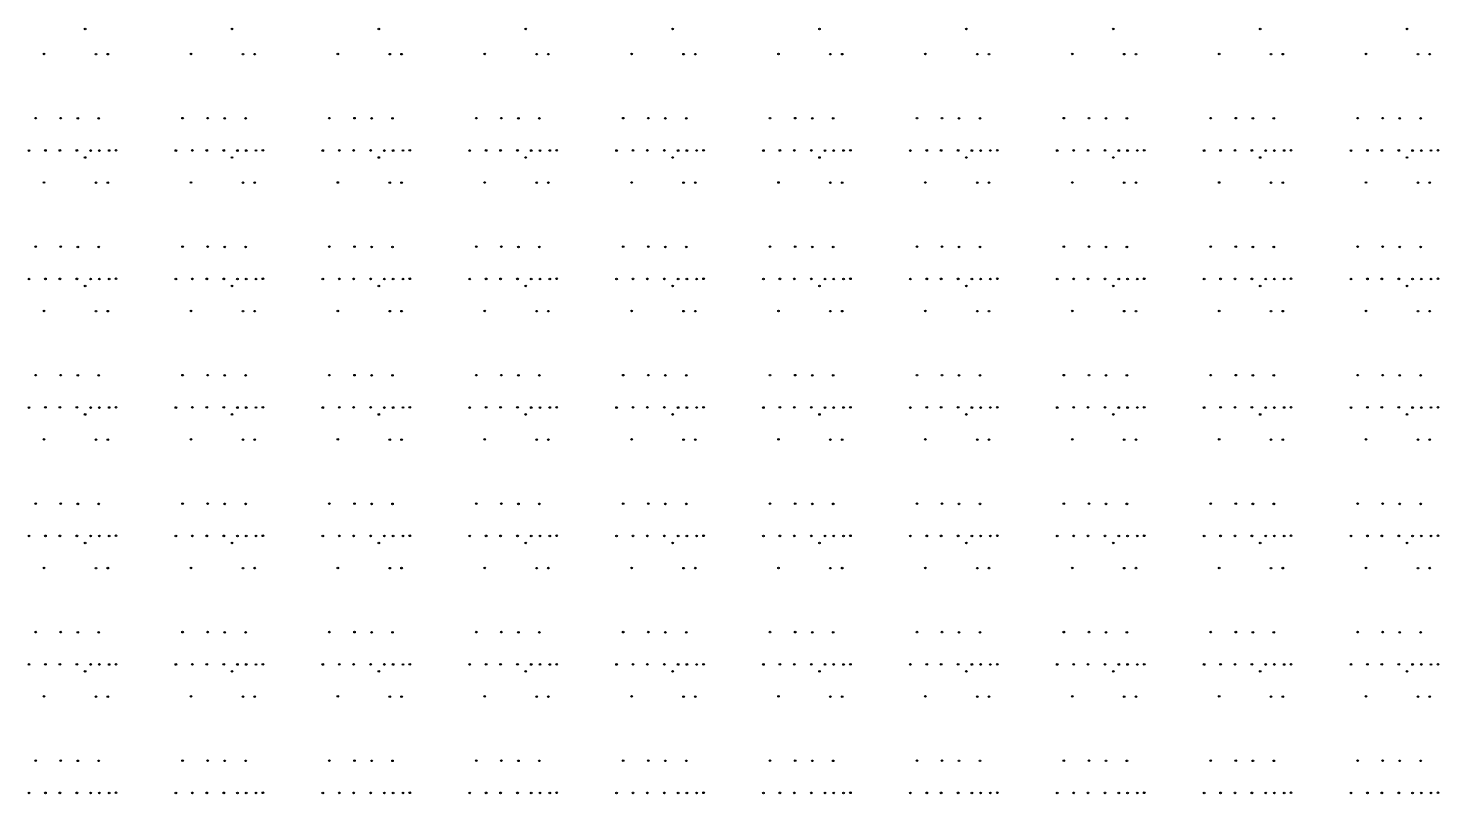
# Model space of a CAD drawing. Extents: x 50 to 173, y 50 to 173.
# Drawn here: x 112.4 to 168.6, y 111.2 to 141.7 of the extents above; entities that cross this region are included whole.
import ezdxf

# ---------------------------------------------------------------- set-up
doc = ezdxf.new("R2010")
doc.units = 0

msp = doc.modelspace()

# ---------------------------------------------------------------- linework, layer by layer
at = {"layer": 'PET'}
for centre in [(114.628, 141.651), (120.481, 141.651), (126.335, 141.651), (132.189, 141.651), (138.042, 141.651), (143.896, 141.651), (149.75, 141.651), (155.603, 141.651), (161.457, 141.651), (167.311, 141.651), (112.993, 140.655), (115.063, 140.646), (115.532, 140.647), (118.847, 140.655), (120.917, 140.646), (121.386, 140.647), (124.701, 140.655), (126.77, 140.646), (127.239, 140.647), (130.554, 140.655), (132.624, 140.646), (133.093, 140.647), (136.408, 140.655), (138.478, 140.646), (138.947, 140.647), (142.262, 140.655), (144.331, 140.646), (144.8, 140.647), (148.115, 140.655), (150.185, 140.646), (150.654, 140.647), (153.969, 140.655), (156.039, 140.646), (156.508, 140.647), (159.823, 140.655), (161.892, 140.646), (162.361, 140.647), (165.676, 140.655), (167.746, 140.646), (168.215, 140.647), (112.658, 138.096), (113.656, 138.096), (114.337, 138.086), (115.17, 138.086), (118.511, 138.096), (119.51, 138.096), (120.191, 138.086), (121.024, 138.086), (124.365, 138.096), (125.364, 138.096), (126.045, 138.086), (126.878, 138.086), (130.219, 138.096), (131.217, 138.096), (131.898, 138.086), (132.731, 138.086), (136.072, 138.096), (137.071, 138.096), (137.752, 138.086), (138.585, 138.086), (141.926, 138.096), (142.925, 138.096), (143.606, 138.086), (144.439, 138.086), (147.78, 138.096), (148.778, 138.096), (149.459, 138.086), (150.292, 138.086), (153.633, 138.096), (154.632, 138.096), (155.313, 138.086), (156.146, 138.086), (159.487, 138.096), (160.486, 138.096), (161.167, 138.086), (162, 138.086), (165.341, 138.096), (166.339, 138.096), (167.02, 138.086), (167.853, 138.086), (112.394, 136.806), (113.049, 136.81), (113.622, 136.81), (114.299, 136.81), (114.847, 136.806), (115.195, 136.806), (115.586, 136.806), (115.86, 136.814), (118.247, 136.806), (118.903, 136.81), (119.476, 136.81), (120.153, 136.81), (120.701, 136.806), (121.049, 136.806), (121.439, 136.806), (121.714, 136.814), (124.101, 136.806), (124.757, 136.81), (125.33, 136.81), (126.007, 136.81), (126.555, 136.806), (126.902, 136.806), (127.293, 136.806), (127.567, 136.814), (129.955, 136.806), (130.61, 136.81), (131.183, 136.81), (131.86, 136.81), (132.408, 136.806), (132.756, 136.806), (133.147, 136.806), (133.421, 136.814), (135.808, 136.806), (136.464, 136.81), (137.037, 136.81), (137.714, 136.81), (138.262, 136.806), (138.61, 136.806), (139, 136.806), (139.275, 136.814), (141.662, 136.806), (142.318, 136.81), (142.891, 136.81), (143.568, 136.81), (144.116, 136.806), (144.463, 136.806), (144.854, 136.806), (145.128, 136.814), (147.516, 136.806), (148.171, 136.81), (148.744, 136.81), (149.421, 136.81), (149.969, 136.806), (150.317, 136.806), (150.708, 136.806), (150.982, 136.814), (153.369, 136.806), (154.025, 136.81), (154.598, 136.81), (155.275, 136.81), (155.823, 136.806), (156.171, 136.806), (156.561, 136.806), (156.836, 136.814), (159.223, 136.806), (159.879, 136.81), (160.452, 136.81), (161.129, 136.81), (161.677, 136.806), (162.024, 136.806), (162.415, 136.806), (162.689, 136.814), (165.077, 136.806), (165.732, 136.81), (166.305, 136.81), (166.982, 136.81), (167.53, 136.806), (167.878, 136.806), (168.269, 136.806), (168.543, 136.814), (114.628, 136.529), (120.481, 136.529), (126.335, 136.529), (132.189, 136.529), (138.042, 136.529), (143.896, 136.529), (149.75, 136.529), (155.603, 136.529), (161.457, 136.529), (167.311, 136.529), (112.993, 135.533), (115.063, 135.524), (115.532, 135.525), (118.847, 135.533), (120.917, 135.524), (121.386, 135.525), (124.701, 135.533), (126.77, 135.524), (127.239, 135.525), (130.554, 135.533), (132.624, 135.524), (133.093, 135.525), (136.408, 135.533), (138.478, 135.524), (138.947, 135.525), (142.262, 135.533), (144.331, 135.524), (144.8, 135.525), (148.115, 135.533), (150.185, 135.524), (150.654, 135.525), (153.969, 135.533), (156.039, 135.524), (156.508, 135.525), (159.823, 135.533), (161.892, 135.524), (162.361, 135.525), (165.676, 135.533), (167.746, 135.524), (168.215, 135.525), (112.658, 132.974), (113.656, 132.974), (114.337, 132.964), (115.17, 132.964), (118.511, 132.974), (119.51, 132.974), (120.191, 132.964), (121.024, 132.964), (124.365, 132.974), (125.364, 132.974), (126.045, 132.964), (126.878, 132.964), (130.219, 132.974), (131.217, 132.974), (131.898, 132.964), (132.731, 132.964), (136.072, 132.974), (137.071, 132.974), (137.752, 132.964), (138.585, 132.964), (141.926, 132.974), (142.925, 132.974), (143.606, 132.964), (144.439, 132.964), (147.78, 132.974), (148.778, 132.974), (149.459, 132.964), (150.292, 132.964), (153.633, 132.974), (154.632, 132.974), (155.313, 132.964), (156.146, 132.964), (159.487, 132.974), (160.486, 132.974), (161.167, 132.964), (162, 132.964), (165.341, 132.974), (166.339, 132.974), (167.02, 132.964), (167.853, 132.964), (112.394, 131.684), (113.049, 131.688), (113.622, 131.688), (114.299, 131.688), (114.847, 131.684), (115.195, 131.684), (115.586, 131.684), (115.86, 131.692), (118.247, 131.684), (118.903, 131.688), (119.476, 131.688), (120.153, 131.688), (120.701, 131.684), (121.049, 131.684), (121.439, 131.684), (121.714, 131.692), (124.101, 131.684), (124.757, 131.688), (125.33, 131.688), (126.007, 131.688), (126.555, 131.684), (126.902, 131.684), (127.293, 131.684), (127.567, 131.692), (129.955, 131.684), (130.61, 131.688), (131.183, 131.688), (131.86, 131.688), (132.408, 131.684), (132.756, 131.684), (133.147, 131.684), (133.421, 131.692), (135.808, 131.684), (136.464, 131.688), (137.037, 131.688), (137.714, 131.688), (138.262, 131.684), (138.61, 131.684), (139, 131.684), (139.275, 131.692), (141.662, 131.684), (142.318, 131.688), (142.891, 131.688), (143.568, 131.688), (144.116, 131.684), (144.463, 131.684), (144.854, 131.684), (145.128, 131.692), (147.516, 131.684), (148.171, 131.688), (148.744, 131.688), (149.421, 131.688), (149.969, 131.684), (150.317, 131.684), (150.708, 131.684), (150.982, 131.692), (153.369, 131.684), (154.025, 131.688), (154.598, 131.688), (155.275, 131.688), (155.823, 131.684), (156.171, 131.684), (156.561, 131.684), (156.836, 131.692), (159.223, 131.684), (159.879, 131.688), (160.452, 131.688), (161.129, 131.688), (161.677, 131.684), (162.024, 131.684), (162.415, 131.684), (162.689, 131.692), (165.077, 131.684), (165.732, 131.688), (166.305, 131.688), (166.982, 131.688), (167.53, 131.684), (167.878, 131.684), (168.269, 131.684), (168.543, 131.692), (114.628, 131.407), (120.481, 131.407), (126.335, 131.407), (132.189, 131.407), (138.042, 131.407), (143.896, 131.407), (149.75, 131.407), (155.603, 131.407), (161.457, 131.407), (167.311, 131.407), (112.993, 130.411), (115.063, 130.402), (115.532, 130.403), (118.847, 130.411), (120.917, 130.402), (121.386, 130.403), (124.701, 130.411), (126.77, 130.402), (127.239, 130.403), (130.554, 130.411), (132.624, 130.402), (133.093, 130.403), (136.408, 130.411), (138.478, 130.402), (138.947, 130.403), (142.262, 130.411), (144.331, 130.402), (144.8, 130.403), (148.115, 130.411), (150.185, 130.402), (150.654, 130.403), (153.969, 130.411), (156.039, 130.402), (156.508, 130.403), (159.823, 130.411), (161.892, 130.402), (162.361, 130.403), (165.676, 130.411), (167.746, 130.402), (168.215, 130.403), (112.658, 127.852), (113.656, 127.852), (114.337, 127.842), (115.17, 127.842), (118.511, 127.852), (119.51, 127.852), (120.191, 127.842), (121.024, 127.842), (124.365, 127.852), (125.364, 127.852), (126.045, 127.842), (126.878, 127.842), (130.219, 127.852), (131.217, 127.852), (131.898, 127.842), (132.731, 127.842), (136.072, 127.852), (137.071, 127.852), (137.752, 127.842), (138.585, 127.842), (141.926, 127.852), (142.925, 127.852), (143.606, 127.842), (144.439, 127.842), (147.78, 127.852), (148.778, 127.852), (149.459, 127.842), (150.292, 127.842), (153.633, 127.852), (154.632, 127.852), (155.313, 127.842), (156.146, 127.842), (159.487, 127.852), (160.486, 127.852), (161.167, 127.842), (162, 127.842), (165.341, 127.852), (166.339, 127.852), (167.02, 127.842), (167.853, 127.842), (112.394, 126.562), (113.049, 126.566), (113.622, 126.566), (114.299, 126.566), (114.847, 126.562), (115.195, 126.562), (115.586, 126.562), (115.86, 126.57), (118.247, 126.562), (118.903, 126.566), (119.476, 126.566), (120.153, 126.566), (120.701, 126.562), (121.049, 126.562), (121.439, 126.562), (121.714, 126.57), (124.101, 126.562), (124.757, 126.566), (125.33, 126.566), (126.007, 126.566), (126.555, 126.562), (126.902, 126.562), (127.293, 126.562), (127.567, 126.57), (129.955, 126.562), (130.61, 126.566), (131.183, 126.566), (131.86, 126.566), (132.408, 126.562), (132.756, 126.562), (133.147, 126.562), (133.421, 126.57), (135.808, 126.562), (136.464, 126.566), (137.037, 126.566), (137.714, 126.566), (138.262, 126.562), (138.61, 126.562), (139, 126.562), (139.275, 126.57), (141.662, 126.562), (142.318, 126.566), (142.891, 126.566), (143.568, 126.566), (144.116, 126.562), (144.463, 126.562), (144.854, 126.562), (145.128, 126.57), (147.516, 126.562), (148.171, 126.566), (148.744, 126.566), (149.421, 126.566), (149.969, 126.562), (150.317, 126.562), (150.708, 126.562), (150.982, 126.57), (153.369, 126.562), (154.025, 126.566), (154.598, 126.566), (155.275, 126.566), (155.823, 126.562), (156.171, 126.562), (156.561, 126.562), (156.836, 126.57), (159.223, 126.562), (159.879, 126.566), (160.452, 126.566), (161.129, 126.566), (161.677, 126.562), (162.024, 126.562), (162.415, 126.562), (162.689, 126.57), (165.077, 126.562), (165.732, 126.566), (166.305, 126.566), (166.982, 126.566), (167.53, 126.562), (167.878, 126.562), (168.269, 126.562), (168.543, 126.57), (114.628, 126.285), (120.481, 126.285), (126.335, 126.285), (132.189, 126.285), (138.042, 126.285), (143.896, 126.285), (149.75, 126.285), (155.603, 126.285), (161.457, 126.285), (167.311, 126.285), (112.993, 125.289), (115.063, 125.28), (115.532, 125.281), (118.847, 125.289), (120.917, 125.28), (121.386, 125.281), (124.701, 125.289), (126.77, 125.28), (127.239, 125.281), (130.554, 125.289), (132.624, 125.28), (133.093, 125.281), (136.408, 125.289), (138.478, 125.28), (138.947, 125.281), (142.262, 125.289), (144.331, 125.28), (144.8, 125.281), (148.115, 125.289), (150.185, 125.28), (150.654, 125.281), (153.969, 125.289), (156.039, 125.28), (156.508, 125.281), (159.823, 125.289), (161.892, 125.28), (162.361, 125.281), (165.676, 125.289), (167.746, 125.28), (168.215, 125.281), (112.658, 122.73), (113.656, 122.73), (114.337, 122.72), (115.17, 122.72), (118.511, 122.73), (119.51, 122.73), (120.191, 122.72), (121.024, 122.72), (124.365, 122.73), (125.364, 122.73), (126.045, 122.72), (126.878, 122.72), (130.219, 122.73), (131.217, 122.73), (131.898, 122.72), (132.731, 122.72), (136.072, 122.73), (137.071, 122.73), (137.752, 122.72), (138.585, 122.72), (141.926, 122.73), (142.925, 122.73), (143.606, 122.72), (144.439, 122.72), (147.78, 122.73), (148.778, 122.73), (149.459, 122.72), (150.292, 122.72), (153.633, 122.73), (154.632, 122.73), (155.313, 122.72), (156.146, 122.72), (159.487, 122.73), (160.486, 122.73), (161.167, 122.72), (162, 122.72), (165.341, 122.73), (166.339, 122.73), (167.02, 122.72), (167.853, 122.72), (112.394, 121.44), (113.049, 121.444), (113.622, 121.444), (114.299, 121.444), (114.847, 121.44), (115.195, 121.44), (115.586, 121.44), (115.86, 121.448), (118.247, 121.44), (118.903, 121.444), (119.476, 121.444), (120.153, 121.444), (120.701, 121.44), (121.049, 121.44), (121.439, 121.44), (121.714, 121.448), (124.101, 121.44), (124.757, 121.444), (125.33, 121.444), (126.007, 121.444), (126.555, 121.44), (126.902, 121.44), (127.293, 121.44), (127.567, 121.448), (129.955, 121.44), (130.61, 121.444), (131.183, 121.444), (131.86, 121.444), (132.408, 121.44), (132.756, 121.44), (133.147, 121.44), (133.421, 121.448), (135.808, 121.44), (136.464, 121.444), (137.037, 121.444), (137.714, 121.444), (138.262, 121.44), (138.61, 121.44), (139, 121.44), (139.275, 121.448), (141.662, 121.44), (142.318, 121.444), (142.891, 121.444), (143.568, 121.444), (144.116, 121.44), (144.463, 121.44), (144.854, 121.44), (145.128, 121.448), (147.516, 121.44), (148.171, 121.444), (148.744, 121.444), (149.421, 121.444), (149.969, 121.44), (150.317, 121.44), (150.708, 121.44), (150.982, 121.448), (153.369, 121.44), (154.025, 121.444), (154.598, 121.444), (155.275, 121.444), (155.823, 121.44), (156.171, 121.44), (156.561, 121.44), (156.836, 121.448), (159.223, 121.44), (159.879, 121.444), (160.452, 121.444), (161.129, 121.444), (161.677, 121.44), (162.024, 121.44), (162.415, 121.44), (162.689, 121.448), (165.077, 121.44), (165.732, 121.444), (166.305, 121.444), (166.982, 121.444), (167.53, 121.44), (167.878, 121.44), (168.269, 121.44), (168.543, 121.448), (114.628, 121.163), (120.481, 121.163), (126.335, 121.163), (132.189, 121.163), (138.042, 121.163), (143.896, 121.163), (149.75, 121.163), (155.603, 121.163), (161.457, 121.163), (167.311, 121.163), (112.993, 120.167), (115.063, 120.158), (115.532, 120.159), (118.847, 120.167), (120.917, 120.158), (121.386, 120.159), (124.701, 120.167), (126.77, 120.158), (127.239, 120.159), (130.554, 120.167), (132.624, 120.158), (133.093, 120.159), (136.408, 120.167), (138.478, 120.158), (138.947, 120.159), (142.262, 120.167), (144.331, 120.158), (144.8, 120.159), (148.115, 120.167), (150.185, 120.158), (150.654, 120.159), (153.969, 120.167), (156.039, 120.158), (156.508, 120.159), (159.823, 120.167), (161.892, 120.158), (162.361, 120.159), (165.676, 120.167), (167.746, 120.158), (168.215, 120.159), (112.658, 117.608), (113.656, 117.608), (114.337, 117.598), (115.17, 117.598), (118.511, 117.608), (119.51, 117.608), (120.191, 117.598), (121.024, 117.598), (124.365, 117.608), (125.364, 117.608), (126.045, 117.598), (126.878, 117.598), (130.219, 117.608), (131.217, 117.608), (131.898, 117.598), (132.731, 117.598), (136.072, 117.608), (137.071, 117.608), (137.752, 117.598), (138.585, 117.598), (141.926, 117.608), (142.925, 117.608), (143.606, 117.598), (144.439, 117.598), (147.78, 117.608), (148.778, 117.608), (149.459, 117.598), (150.292, 117.598), (153.633, 117.608), (154.632, 117.608), (155.313, 117.598), (156.146, 117.598), (159.487, 117.608), (160.486, 117.608), (161.167, 117.598), (162, 117.598), (165.341, 117.608), (166.339, 117.608), (167.02, 117.598), (167.853, 117.598), (112.394, 116.318), (113.049, 116.322), (113.622, 116.322), (114.299, 116.322), (114.628, 116.041), (114.847, 116.318), (115.195, 116.318), (115.586, 116.318), (115.86, 116.326), (118.247, 116.318), (118.903, 116.322), (119.476, 116.322), (120.153, 116.322), (120.481, 116.041), (120.701, 116.318), (121.049, 116.318), (121.439, 116.318), (121.714, 116.326), (124.101, 116.318), (124.757, 116.322), (125.33, 116.322), (126.007, 116.322), (126.335, 116.041), (126.555, 116.318), (126.902, 116.318), (127.293, 116.318), (127.567, 116.326), (129.955, 116.318), (130.61, 116.322), (131.183, 116.322), (131.86, 116.322), (132.189, 116.041), (132.408, 116.318), (132.756, 116.318), (133.147, 116.318), (133.421, 116.326), (135.808, 116.318), (136.464, 116.322), (137.037, 116.322), (137.714, 116.322), (138.042, 116.041), (138.262, 116.318), (138.61, 116.318), (139, 116.318), (139.275, 116.326), (141.662, 116.318), (142.318, 116.322), (142.891, 116.322), (143.568, 116.322), (143.896, 116.041), (144.116, 116.318), (144.463, 116.318), (144.854, 116.318), (145.128, 116.326), (147.516, 116.318), (148.171, 116.322), (148.744, 116.322), (149.421, 116.322), (149.75, 116.041), (149.969, 116.318), (150.317, 116.318), (150.708, 116.318), (150.982, 116.326), (153.369, 116.318), (154.025, 116.322), (154.598, 116.322), (155.275, 116.322), (155.603, 116.041), (155.823, 116.318), (156.171, 116.318), (156.561, 116.318), (156.836, 116.326), (159.223, 116.318), (159.879, 116.322), (160.452, 116.322), (161.129, 116.322), (161.457, 116.041), (161.677, 116.318), (162.024, 116.318), (162.415, 116.318), (162.689, 116.326), (165.077, 116.318), (165.732, 116.322), (166.305, 116.322), (166.982, 116.322), (167.311, 116.041), (167.53, 116.318), (167.878, 116.318), (168.269, 116.318), (168.543, 116.326), (112.993, 115.046), (115.063, 115.036), (115.532, 115.037), (118.847, 115.046), (120.917, 115.036), (121.386, 115.037), (124.701, 115.046), (126.77, 115.036), (127.239, 115.037), (130.554, 115.046), (132.624, 115.036), (133.093, 115.037), (136.408, 115.046), (138.478, 115.036), (138.947, 115.037), (142.262, 115.046), (144.331, 115.036), (144.8, 115.037), (148.115, 115.046), (150.185, 115.036), (150.654, 115.037), (153.969, 115.046), (156.039, 115.036), (156.508, 115.037), (159.823, 115.046), (161.892, 115.036), (162.361, 115.037), (165.676, 115.046), (167.746, 115.036), (168.215, 115.037), (112.658, 112.486), (113.656, 112.486), (114.337, 112.476), (115.17, 112.476), (118.511, 112.486), (119.51, 112.486), (120.191, 112.476), (121.024, 112.476), (124.365, 112.486), (125.364, 112.486), (126.045, 112.476), (126.878, 112.476), (130.219, 112.486), (131.217, 112.486), (131.898, 112.476), (132.731, 112.476), (136.072, 112.486), (137.071, 112.486), (137.752, 112.476), (138.585, 112.476), (141.926, 112.486), (142.925, 112.486), (143.606, 112.476), (144.439, 112.476), (147.78, 112.486), (148.778, 112.486), (149.459, 112.476), (150.292, 112.476), (153.633, 112.486), (154.632, 112.486), (155.313, 112.476), (156.146, 112.476), (159.487, 112.486), (160.486, 112.486), (161.167, 112.476), (162, 112.476), (165.341, 112.486), (166.339, 112.486), (167.02, 112.476), (167.853, 112.476), (112.394, 111.196), (113.049, 111.2), (113.622, 111.2), (114.299, 111.2), (114.847, 111.196), (115.195, 111.196), (115.586, 111.196), (115.86, 111.204), (118.247, 111.196), (118.903, 111.2), (119.476, 111.2), (120.153, 111.2), (120.701, 111.196), (121.049, 111.196), (121.439, 111.196), (121.714, 111.204), (124.101, 111.196), (124.757, 111.2), (125.33, 111.2), (126.007, 111.2), (126.555, 111.196), (126.902, 111.196), (127.293, 111.196), (127.567, 111.204), (129.955, 111.196), (130.61, 111.2), (131.183, 111.2), (131.86, 111.2), (132.408, 111.196), (132.756, 111.196), (133.147, 111.196), (133.421, 111.204), (135.808, 111.196), (136.464, 111.2), (137.037, 111.2), (137.714, 111.2), (138.262, 111.196), (138.61, 111.196), (139, 111.196), (139.275, 111.204), (141.662, 111.196), (142.318, 111.2), (142.891, 111.2), (143.568, 111.2), (144.116, 111.196), (144.463, 111.196), (144.854, 111.196), (145.128, 111.204), (147.516, 111.196), (148.171, 111.2), (148.744, 111.2), (149.421, 111.2), (149.969, 111.196), (150.317, 111.196), (150.708, 111.196), (150.982, 111.204), (153.369, 111.196), (154.025, 111.2), (154.598, 111.2), (155.275, 111.2), (155.823, 111.196), (156.171, 111.196), (156.561, 111.196), (156.836, 111.204), (159.223, 111.196), (159.879, 111.2), (160.452, 111.2), (161.129, 111.2), (161.677, 111.196), (162.024, 111.196), (162.415, 111.196), (162.689, 111.204), (165.077, 111.196), (165.732, 111.2), (166.305, 111.2), (166.982, 111.2), (167.53, 111.196), (167.878, 111.196), (168.269, 111.196), (168.543, 111.204)]:
    msp.add_circle(centre, 0.005, dxfattribs=at)
at = {"layer": 'V3'}
for centre, radius in [((114.628, 141.651), 0.0317), ((120.481, 141.651), 0.0317), ((126.335, 141.651), 0.0317), ((132.189, 141.651), 0.0317), ((138.042, 141.651), 0.0317), ((143.896, 141.651), 0.0317), ((149.75, 141.651), 0.0317), ((155.603, 141.651), 0.0317), ((161.457, 141.651), 0.0317), ((167.311, 141.651), 0.0317), ((112.993, 140.655), 0.0316), ((115.063, 140.646), 0.0316), ((115.532, 140.647), 0.0316), ((118.847, 140.655), 0.0316), ((120.917, 140.646), 0.0316), ((121.386, 140.647), 0.0316), ((124.701, 140.655), 0.0316), ((126.77, 140.646), 0.0316), ((127.239, 140.647), 0.0316), ((130.554, 140.655), 0.0316), ((132.624, 140.646), 0.0316), ((133.093, 140.647), 0.0316), ((136.408, 140.655), 0.0316), ((138.478, 140.646), 0.0316), ((138.947, 140.647), 0.0316), ((142.262, 140.655), 0.0316), ((144.331, 140.646), 0.0316), ((144.8, 140.647), 0.0316), ((148.115, 140.655), 0.0316), ((150.185, 140.646), 0.0316), ((150.654, 140.647), 0.0316), ((153.969, 140.655), 0.0316), ((156.039, 140.646), 0.0316), ((156.508, 140.647), 0.0316), ((159.823, 140.655), 0.0316), ((161.892, 140.646), 0.0316), ((162.361, 140.647), 0.0316), ((165.676, 140.655), 0.0316), ((167.746, 140.646), 0.0316), ((168.215, 140.647), 0.0316), ((112.658, 138.096), 0.0316), ((113.656, 138.096), 0.0316), ((114.337, 138.086), 0.0316), ((115.17, 138.086), 0.0316), ((118.511, 138.096), 0.0316), ((119.51, 138.096), 0.0316), ((120.191, 138.086), 0.0316), ((121.024, 138.086), 0.0316), ((124.365, 138.096), 0.0316), ((125.364, 138.096), 0.0316), ((126.045, 138.086), 0.0316), ((126.878, 138.086), 0.0316), ((130.219, 138.096), 0.0316), ((131.217, 138.096), 0.0316), ((131.898, 138.086), 0.0316), ((132.731, 138.086), 0.0316), ((136.072, 138.096), 0.0316), ((137.071, 138.096), 0.0316), ((137.752, 138.086), 0.0316), ((138.585, 138.086), 0.0316), ((141.926, 138.096), 0.0316), ((142.925, 138.096), 0.0316), ((143.606, 138.086), 0.0316), ((144.439, 138.086), 0.0316), ((147.78, 138.096), 0.0316), ((148.778, 138.096), 0.0316), ((149.459, 138.086), 0.0316), ((150.292, 138.086), 0.0316), ((153.633, 138.096), 0.0316), ((154.632, 138.096), 0.0316), ((155.313, 138.086), 0.0316), ((156.146, 138.086), 0.0316), ((159.487, 138.096), 0.0316), ((160.486, 138.096), 0.0316), ((161.167, 138.086), 0.0316), ((162, 138.086), 0.0316), ((165.341, 138.096), 0.0316), ((166.339, 138.096), 0.0316), ((167.02, 138.086), 0.0316), ((167.853, 138.086), 0.0316), ((112.394, 136.806), 0.0333), ((113.049, 136.81), 0.0333), ((113.622, 136.81), 0.0333), ((114.299, 136.81), 0.0333), ((114.847, 136.806), 0.0333), ((115.195, 136.806), 0.0333), ((115.586, 136.806), 0.0317), ((115.86, 136.814), 0.0333), ((118.247, 136.806), 0.0333), ((118.903, 136.81), 0.0333), ((119.476, 136.81), 0.0333), ((120.153, 136.81), 0.0333), ((120.701, 136.806), 0.0333), ((121.049, 136.806), 0.0333), ((121.439, 136.806), 0.0317), ((121.714, 136.814), 0.0333), ((124.101, 136.806), 0.0333), ((124.757, 136.81), 0.0333), ((125.33, 136.81), 0.0333), ((126.007, 136.81), 0.0333), ((126.555, 136.806), 0.0333), ((126.902, 136.806), 0.0333), ((127.293, 136.806), 0.0317), ((127.567, 136.814), 0.0333), ((129.955, 136.806), 0.0333), ((130.61, 136.81), 0.0333), ((131.183, 136.81), 0.0333), ((131.86, 136.81), 0.0333), ((132.408, 136.806), 0.0333), ((132.756, 136.806), 0.0333), ((133.147, 136.806), 0.0317), ((133.421, 136.814), 0.0333), ((135.808, 136.806), 0.0333), ((136.464, 136.81), 0.0333), ((137.037, 136.81), 0.0333), ((137.714, 136.81), 0.0333), ((138.262, 136.806), 0.0333), ((138.61, 136.806), 0.0333), ((139, 136.806), 0.0317), ((139.275, 136.814), 0.0333), ((141.662, 136.806), 0.0333), ((142.318, 136.81), 0.0333), ((142.891, 136.81), 0.0333), ((143.568, 136.81), 0.0333), ((144.116, 136.806), 0.0333), ((144.463, 136.806), 0.0333), ((144.854, 136.806), 0.0317), ((145.128, 136.814), 0.0333), ((147.516, 136.806), 0.0333), ((148.171, 136.81), 0.0333), ((148.744, 136.81), 0.0333), ((149.421, 136.81), 0.0333), ((149.969, 136.806), 0.0333), ((150.317, 136.806), 0.0333), ((150.708, 136.806), 0.0317), ((150.982, 136.814), 0.0333), ((153.369, 136.806), 0.0333), ((154.025, 136.81), 0.0333), ((154.598, 136.81), 0.0333), ((155.275, 136.81), 0.0333), ((155.823, 136.806), 0.0333), ((156.171, 136.806), 0.0333), ((156.561, 136.806), 0.0317), ((156.836, 136.814), 0.0333), ((159.223, 136.806), 0.0333), ((159.879, 136.81), 0.0333), ((160.452, 136.81), 0.0333), ((161.129, 136.81), 0.0333), ((161.677, 136.806), 0.0333), ((162.024, 136.806), 0.0333), ((162.415, 136.806), 0.0317), ((162.689, 136.814), 0.0333), ((165.077, 136.806), 0.0333), ((165.732, 136.81), 0.0333), ((166.305, 136.81), 0.0333), ((166.982, 136.81), 0.0333), ((167.53, 136.806), 0.0333), ((167.878, 136.806), 0.0333), ((168.269, 136.806), 0.0317), ((168.543, 136.814), 0.0333), ((114.628, 136.529), 0.0317), ((120.481, 136.529), 0.0317), ((126.335, 136.529), 0.0317), ((132.189, 136.529), 0.0317), ((138.042, 136.529), 0.0317), ((143.896, 136.529), 0.0317), ((149.75, 136.529), 0.0317), ((155.603, 136.529), 0.0317), ((161.457, 136.529), 0.0317), ((167.311, 136.529), 0.0317), ((112.993, 135.533), 0.0316), ((115.063, 135.524), 0.0316), ((115.532, 135.525), 0.0316), ((118.847, 135.533), 0.0316), ((120.917, 135.524), 0.0316), ((121.386, 135.525), 0.0316), ((124.701, 135.533), 0.0316), ((126.77, 135.524), 0.0316), ((127.239, 135.525), 0.0316), ((130.554, 135.533), 0.0316), ((132.624, 135.524), 0.0316), ((133.093, 135.525), 0.0316), ((136.408, 135.533), 0.0316), ((138.478, 135.524), 0.0316), ((138.947, 135.525), 0.0316), ((142.262, 135.533), 0.0316), ((144.331, 135.524), 0.0316), ((144.8, 135.525), 0.0316), ((148.115, 135.533), 0.0316), ((150.185, 135.524), 0.0316), ((150.654, 135.525), 0.0316), ((153.969, 135.533), 0.0316), ((156.039, 135.524), 0.0316), ((156.508, 135.525), 0.0316), ((159.823, 135.533), 0.0316), ((161.892, 135.524), 0.0316), ((162.361, 135.525), 0.0316), ((165.676, 135.533), 0.0316), ((167.746, 135.524), 0.0316), ((168.215, 135.525), 0.0316), ((112.658, 132.974), 0.0316), ((113.656, 132.974), 0.0316), ((114.337, 132.964), 0.0316), ((115.17, 132.964), 0.0316), ((118.511, 132.974), 0.0316), ((119.51, 132.974), 0.0316), ((120.191, 132.964), 0.0316), ((121.024, 132.964), 0.0316), ((124.365, 132.974), 0.0316), ((125.364, 132.974), 0.0316), ((126.045, 132.964), 0.0316), ((126.878, 132.964), 0.0316), ((130.219, 132.974), 0.0316), ((131.217, 132.974), 0.0316), ((131.898, 132.964), 0.0316), ((132.731, 132.964), 0.0316), ((136.072, 132.974), 0.0316), ((137.071, 132.974), 0.0316), ((137.752, 132.964), 0.0316), ((138.585, 132.964), 0.0316), ((141.926, 132.974), 0.0316), ((142.925, 132.974), 0.0316), ((143.606, 132.964), 0.0316), ((144.439, 132.964), 0.0316), ((147.78, 132.974), 0.0316), ((148.778, 132.974), 0.0316), ((149.459, 132.964), 0.0316), ((150.292, 132.964), 0.0316), ((153.633, 132.974), 0.0316), ((154.632, 132.974), 0.0316), ((155.313, 132.964), 0.0316), ((156.146, 132.964), 0.0316), ((159.487, 132.974), 0.0316), ((160.486, 132.974), 0.0316), ((161.167, 132.964), 0.0316), ((162, 132.964), 0.0316), ((165.341, 132.974), 0.0316), ((166.339, 132.974), 0.0316), ((167.02, 132.964), 0.0316), ((167.853, 132.964), 0.0316), ((112.394, 131.684), 0.0333), ((113.049, 131.688), 0.0333), ((113.622, 131.688), 0.0333), ((114.299, 131.688), 0.0333), ((114.847, 131.684), 0.0333), ((115.195, 131.684), 0.0333), ((115.586, 131.684), 0.0317), ((115.86, 131.692), 0.0333), ((118.247, 131.684), 0.0333), ((118.903, 131.688), 0.0333), ((119.476, 131.688), 0.0333), ((120.153, 131.688), 0.0333), ((120.701, 131.684), 0.0333), ((121.049, 131.684), 0.0333), ((121.439, 131.684), 0.0317), ((121.714, 131.692), 0.0333), ((124.101, 131.684), 0.0333), ((124.757, 131.688), 0.0333), ((125.33, 131.688), 0.0333), ((126.007, 131.688), 0.0333), ((126.555, 131.684), 0.0333), ((126.902, 131.684), 0.0333), ((127.293, 131.684), 0.0317), ((127.567, 131.692), 0.0333), ((129.955, 131.684), 0.0333), ((130.61, 131.688), 0.0333), ((131.183, 131.688), 0.0333), ((131.86, 131.688), 0.0333), ((132.408, 131.684), 0.0333), ((132.756, 131.684), 0.0333), ((133.147, 131.684), 0.0317), ((133.421, 131.692), 0.0333), ((135.808, 131.684), 0.0333), ((136.464, 131.688), 0.0333), ((137.037, 131.688), 0.0333), ((137.714, 131.688), 0.0333), ((138.262, 131.684), 0.0333), ((138.61, 131.684), 0.0333), ((139, 131.684), 0.0317), ((139.275, 131.692), 0.0333), ((141.662, 131.684), 0.0333), ((142.318, 131.688), 0.0333), ((142.891, 131.688), 0.0333), ((143.568, 131.688), 0.0333), ((144.116, 131.684), 0.0333), ((144.463, 131.684), 0.0333), ((144.854, 131.684), 0.0317), ((145.128, 131.692), 0.0333), ((147.516, 131.684), 0.0333), ((148.171, 131.688), 0.0333), ((148.744, 131.688), 0.0333), ((149.421, 131.688), 0.0333), ((149.969, 131.684), 0.0333), ((150.317, 131.684), 0.0333), ((150.708, 131.684), 0.0317), ((150.982, 131.692), 0.0333), ((153.369, 131.684), 0.0333), ((154.025, 131.688), 0.0333), ((154.598, 131.688), 0.0333), ((155.275, 131.688), 0.0333), ((155.823, 131.684), 0.0333), ((156.171, 131.684), 0.0333), ((156.561, 131.684), 0.0317), ((156.836, 131.692), 0.0333), ((159.223, 131.684), 0.0333), ((159.879, 131.688), 0.0333), ((160.452, 131.688), 0.0333), ((161.129, 131.688), 0.0333), ((161.677, 131.684), 0.0333), ((162.024, 131.684), 0.0333), ((162.415, 131.684), 0.0317), ((162.689, 131.692), 0.0333), ((165.077, 131.684), 0.0333), ((165.732, 131.688), 0.0333), ((166.305, 131.688), 0.0333), ((166.982, 131.688), 0.0333), ((167.53, 131.684), 0.0333), ((167.878, 131.684), 0.0333), ((168.269, 131.684), 0.0317), ((168.543, 131.692), 0.0333), ((114.628, 131.407), 0.0317), ((120.481, 131.407), 0.0317), ((126.335, 131.407), 0.0317), ((132.189, 131.407), 0.0317), ((138.042, 131.407), 0.0317), ((143.896, 131.407), 0.0317), ((149.75, 131.407), 0.0317), ((155.603, 131.407), 0.0317), ((161.457, 131.407), 0.0317), ((167.311, 131.407), 0.0317), ((112.993, 130.411), 0.0316), ((115.063, 130.402), 0.0316), ((115.532, 130.403), 0.0316), ((118.847, 130.411), 0.0316), ((120.917, 130.402), 0.0316), ((121.386, 130.403), 0.0316), ((124.701, 130.411), 0.0316), ((126.77, 130.402), 0.0316), ((127.239, 130.403), 0.0316), ((130.554, 130.411), 0.0316), ((132.624, 130.402), 0.0316), ((133.093, 130.403), 0.0316), ((136.408, 130.411), 0.0316), ((138.478, 130.402), 0.0316), ((138.947, 130.403), 0.0316), ((142.262, 130.411), 0.0316), ((144.331, 130.402), 0.0316), ((144.8, 130.403), 0.0316), ((148.115, 130.411), 0.0316), ((150.185, 130.402), 0.0316), ((150.654, 130.403), 0.0316), ((153.969, 130.411), 0.0316), ((156.039, 130.402), 0.0316), ((156.508, 130.403), 0.0316), ((159.823, 130.411), 0.0316), ((161.892, 130.402), 0.0316), ((162.361, 130.403), 0.0316), ((165.676, 130.411), 0.0316), ((167.746, 130.402), 0.0316), ((168.215, 130.403), 0.0316), ((112.658, 127.852), 0.0316), ((113.656, 127.852), 0.0316), ((114.337, 127.842), 0.0316), ((115.17, 127.842), 0.0316), ((118.511, 127.852), 0.0316), ((119.51, 127.852), 0.0316), ((120.191, 127.842), 0.0316), ((121.024, 127.842), 0.0316), ((124.365, 127.852), 0.0316), ((125.364, 127.852), 0.0316), ((126.045, 127.842), 0.0316), ((126.878, 127.842), 0.0316), ((130.219, 127.852), 0.0316), ((131.217, 127.852), 0.0316), ((131.898, 127.842), 0.0316), ((132.731, 127.842), 0.0316), ((136.072, 127.852), 0.0316), ((137.071, 127.852), 0.0316), ((137.752, 127.842), 0.0316), ((138.585, 127.842), 0.0316), ((141.926, 127.852), 0.0316), ((142.925, 127.852), 0.0316), ((143.606, 127.842), 0.0316), ((144.439, 127.842), 0.0316), ((147.78, 127.852), 0.0316), ((148.778, 127.852), 0.0316), ((149.459, 127.842), 0.0316), ((150.292, 127.842), 0.0316), ((153.633, 127.852), 0.0316), ((154.632, 127.852), 0.0316), ((155.313, 127.842), 0.0316), ((156.146, 127.842), 0.0316), ((159.487, 127.852), 0.0316), ((160.486, 127.852), 0.0316), ((161.167, 127.842), 0.0316), ((162, 127.842), 0.0316), ((165.341, 127.852), 0.0316), ((166.339, 127.852), 0.0316), ((167.02, 127.842), 0.0316), ((167.853, 127.842), 0.0316), ((112.394, 126.562), 0.0333), ((113.049, 126.566), 0.0333), ((113.622, 126.566), 0.0333), ((114.299, 126.566), 0.0333), ((114.847, 126.562), 0.0333), ((115.195, 126.562), 0.0333), ((115.586, 126.562), 0.0317), ((115.86, 126.57), 0.0333), ((118.247, 126.562), 0.0333), ((118.903, 126.566), 0.0333), ((119.476, 126.566), 0.0333), ((120.153, 126.566), 0.0333), ((120.701, 126.562), 0.0333), ((121.049, 126.562), 0.0333), ((121.439, 126.562), 0.0317), ((121.714, 126.57), 0.0333), ((124.101, 126.562), 0.0333), ((124.757, 126.566), 0.0333), ((125.33, 126.566), 0.0333), ((126.007, 126.566), 0.0333), ((126.555, 126.562), 0.0333), ((126.902, 126.562), 0.0333), ((127.293, 126.562), 0.0317), ((127.567, 126.57), 0.0333), ((129.955, 126.562), 0.0333), ((130.61, 126.566), 0.0333), ((131.183, 126.566), 0.0333), ((131.86, 126.566), 0.0333), ((132.408, 126.562), 0.0333), ((132.756, 126.562), 0.0333), ((133.147, 126.562), 0.0317), ((133.421, 126.57), 0.0333), ((135.808, 126.562), 0.0333), ((136.464, 126.566), 0.0333), ((137.037, 126.566), 0.0333), ((137.714, 126.566), 0.0333), ((138.262, 126.562), 0.0333), ((138.61, 126.562), 0.0333), ((139, 126.562), 0.0317), ((139.275, 126.57), 0.0333), ((141.662, 126.562), 0.0333), ((142.318, 126.566), 0.0333), ((142.891, 126.566), 0.0333), ((143.568, 126.566), 0.0333), ((144.116, 126.562), 0.0333), ((144.463, 126.562), 0.0333), ((144.854, 126.562), 0.0317), ((145.128, 126.57), 0.0333), ((147.516, 126.562), 0.0333), ((148.171, 126.566), 0.0333), ((148.744, 126.566), 0.0333), ((149.421, 126.566), 0.0333), ((149.969, 126.562), 0.0333), ((150.317, 126.562), 0.0333), ((150.708, 126.562), 0.0317), ((150.982, 126.57), 0.0333), ((153.369, 126.562), 0.0333), ((154.025, 126.566), 0.0333), ((154.598, 126.566), 0.0333), ((155.275, 126.566), 0.0333), ((155.823, 126.562), 0.0333), ((156.171, 126.562), 0.0333), ((156.561, 126.562), 0.0317), ((156.836, 126.57), 0.0333), ((159.223, 126.562), 0.0333), ((159.879, 126.566), 0.0333), ((160.452, 126.566), 0.0333), ((161.129, 126.566), 0.0333), ((161.677, 126.562), 0.0333), ((162.024, 126.562), 0.0333), ((162.415, 126.562), 0.0317), ((162.689, 126.57), 0.0333), ((165.077, 126.562), 0.0333), ((165.732, 126.566), 0.0333), ((166.305, 126.566), 0.0333), ((166.982, 126.566), 0.0333), ((167.53, 126.562), 0.0333), ((167.878, 126.562), 0.0333), ((168.269, 126.562), 0.0317), ((168.543, 126.57), 0.0333), ((114.628, 126.285), 0.0317), ((120.481, 126.285), 0.0317), ((126.335, 126.285), 0.0317), ((132.189, 126.285), 0.0317), ((138.042, 126.285), 0.0317), ((143.896, 126.285), 0.0317), ((149.75, 126.285), 0.0317), ((155.603, 126.285), 0.0317), ((161.457, 126.285), 0.0317), ((167.311, 126.285), 0.0317), ((112.993, 125.289), 0.0316), ((115.063, 125.28), 0.0316), ((115.532, 125.281), 0.0316), ((118.847, 125.289), 0.0316), ((120.917, 125.28), 0.0316), ((121.386, 125.281), 0.0316), ((124.701, 125.289), 0.0316), ((126.77, 125.28), 0.0316), ((127.239, 125.281), 0.0316), ((130.554, 125.289), 0.0316), ((132.624, 125.28), 0.0316), ((133.093, 125.281), 0.0316), ((136.408, 125.289), 0.0316), ((138.478, 125.28), 0.0316), ((138.947, 125.281), 0.0316), ((142.262, 125.289), 0.0316), ((144.331, 125.28), 0.0316), ((144.8, 125.281), 0.0316), ((148.115, 125.289), 0.0316), ((150.185, 125.28), 0.0316), ((150.654, 125.281), 0.0316), ((153.969, 125.289), 0.0316), ((156.039, 125.28), 0.0316), ((156.508, 125.281), 0.0316), ((159.823, 125.289), 0.0316), ((161.892, 125.28), 0.0316), ((162.361, 125.281), 0.0316), ((165.676, 125.289), 0.0316), ((167.746, 125.28), 0.0316), ((168.215, 125.281), 0.0316), ((112.658, 122.73), 0.0316), ((113.656, 122.73), 0.0316), ((114.337, 122.72), 0.0316), ((115.17, 122.72), 0.0316), ((118.511, 122.73), 0.0316), ((119.51, 122.73), 0.0316), ((120.191, 122.72), 0.0316), ((121.024, 122.72), 0.0316), ((124.365, 122.73), 0.0316), ((125.364, 122.73), 0.0316), ((126.045, 122.72), 0.0316), ((126.878, 122.72), 0.0316), ((130.219, 122.73), 0.0316), ((131.217, 122.73), 0.0316), ((131.898, 122.72), 0.0316), ((132.731, 122.72), 0.0316), ((136.072, 122.73), 0.0316), ((137.071, 122.73), 0.0316), ((137.752, 122.72), 0.0316), ((138.585, 122.72), 0.0316), ((141.926, 122.73), 0.0316), ((142.925, 122.73), 0.0316), ((143.606, 122.72), 0.0316), ((144.439, 122.72), 0.0316), ((147.78, 122.73), 0.0316), ((148.778, 122.73), 0.0316), ((149.459, 122.72), 0.0316), ((150.292, 122.72), 0.0316), ((153.633, 122.73), 0.0316), ((154.632, 122.73), 0.0316), ((155.313, 122.72), 0.0316), ((156.146, 122.72), 0.0316), ((159.487, 122.73), 0.0316), ((160.486, 122.73), 0.0316), ((161.167, 122.72), 0.0316), ((162, 122.72), 0.0316), ((165.341, 122.73), 0.0316), ((166.339, 122.73), 0.0316), ((167.02, 122.72), 0.0316), ((167.853, 122.72), 0.0316), ((112.394, 121.44), 0.0333), ((113.049, 121.444), 0.0333), ((113.622, 121.444), 0.0333), ((114.299, 121.444), 0.0333), ((114.847, 121.44), 0.0333), ((115.195, 121.44), 0.0333), ((115.586, 121.44), 0.0317), ((115.86, 121.448), 0.0333), ((118.247, 121.44), 0.0333), ((118.903, 121.444), 0.0333), ((119.476, 121.444), 0.0333), ((120.153, 121.444), 0.0333), ((120.701, 121.44), 0.0333), ((121.049, 121.44), 0.0333), ((121.439, 121.44), 0.0317), ((121.714, 121.448), 0.0333), ((124.101, 121.44), 0.0333), ((124.757, 121.444), 0.0333), ((125.33, 121.444), 0.0333), ((126.007, 121.444), 0.0333), ((126.555, 121.44), 0.0333), ((126.902, 121.44), 0.0333), ((127.293, 121.44), 0.0317), ((127.567, 121.448), 0.0333), ((129.955, 121.44), 0.0333), ((130.61, 121.444), 0.0333), ((131.183, 121.444), 0.0333), ((131.86, 121.444), 0.0333), ((132.408, 121.44), 0.0333), ((132.756, 121.44), 0.0333), ((133.147, 121.44), 0.0317), ((133.421, 121.448), 0.0333), ((135.808, 121.44), 0.0333), ((136.464, 121.444), 0.0333), ((137.037, 121.444), 0.0333), ((137.714, 121.444), 0.0333), ((138.262, 121.44), 0.0333), ((138.61, 121.44), 0.0333), ((139, 121.44), 0.0317), ((139.275, 121.448), 0.0333), ((141.662, 121.44), 0.0333), ((142.318, 121.444), 0.0333), ((142.891, 121.444), 0.0333), ((143.568, 121.444), 0.0333), ((144.116, 121.44), 0.0333), ((144.463, 121.44), 0.0333), ((144.854, 121.44), 0.0317), ((145.128, 121.448), 0.0333), ((147.516, 121.44), 0.0333), ((148.171, 121.444), 0.0333), ((148.744, 121.444), 0.0333), ((149.421, 121.444), 0.0333), ((149.969, 121.44), 0.0333), ((150.317, 121.44), 0.0333), ((150.708, 121.44), 0.0317), ((150.982, 121.448), 0.0333), ((153.369, 121.44), 0.0333), ((154.025, 121.444), 0.0333), ((154.598, 121.444), 0.0333), ((155.275, 121.444), 0.0333), ((155.823, 121.44), 0.0333), ((156.171, 121.44), 0.0333), ((156.561, 121.44), 0.0317), ((156.836, 121.448), 0.0333), ((159.223, 121.44), 0.0333), ((159.879, 121.444), 0.0333), ((160.452, 121.444), 0.0333), ((161.129, 121.444), 0.0333), ((161.677, 121.44), 0.0333), ((162.024, 121.44), 0.0333), ((162.415, 121.44), 0.0317), ((162.689, 121.448), 0.0333), ((165.077, 121.44), 0.0333), ((165.732, 121.444), 0.0333), ((166.305, 121.444), 0.0333), ((166.982, 121.444), 0.0333), ((167.53, 121.44), 0.0333), ((167.878, 121.44), 0.0333), ((168.269, 121.44), 0.0317), ((168.543, 121.448), 0.0333), ((114.628, 121.163), 0.0317), ((120.481, 121.163), 0.0317), ((126.335, 121.163), 0.0317), ((132.189, 121.163), 0.0317), ((138.042, 121.163), 0.0317), ((143.896, 121.163), 0.0317), ((149.75, 121.163), 0.0317), ((155.603, 121.163), 0.0317), ((161.457, 121.163), 0.0317), ((167.311, 121.163), 0.0317), ((112.993, 120.167), 0.0316), ((115.063, 120.158), 0.0316), ((115.532, 120.159), 0.0316), ((118.847, 120.167), 0.0316), ((120.917, 120.158), 0.0316), ((121.386, 120.159), 0.0316), ((124.701, 120.167), 0.0316), ((126.77, 120.158), 0.0316), ((127.239, 120.159), 0.0316), ((130.554, 120.167), 0.0316), ((132.624, 120.158), 0.0316), ((133.093, 120.159), 0.0316), ((136.408, 120.167), 0.0316), ((138.478, 120.158), 0.0316), ((138.947, 120.159), 0.0316), ((142.262, 120.167), 0.0316), ((144.331, 120.158), 0.0316), ((144.8, 120.159), 0.0316), ((148.115, 120.167), 0.0316), ((150.185, 120.158), 0.0316), ((150.654, 120.159), 0.0316), ((153.969, 120.167), 0.0316), ((156.039, 120.158), 0.0316), ((156.508, 120.159), 0.0316), ((159.823, 120.167), 0.0316), ((161.892, 120.158), 0.0316), ((162.361, 120.159), 0.0316), ((165.676, 120.167), 0.0316), ((167.746, 120.158), 0.0316), ((168.215, 120.159), 0.0316), ((112.658, 117.608), 0.0316), ((113.656, 117.608), 0.0316), ((114.337, 117.598), 0.0316), ((115.17, 117.598), 0.0316), ((118.511, 117.608), 0.0316), ((119.51, 117.608), 0.0316), ((120.191, 117.598), 0.0316), ((121.024, 117.598), 0.0316), ((124.365, 117.608), 0.0316), ((125.364, 117.608), 0.0316), ((126.045, 117.598), 0.0316), ((126.878, 117.598), 0.0316), ((130.219, 117.608), 0.0316), ((131.217, 117.608), 0.0316), ((131.898, 117.598), 0.0316), ((132.731, 117.598), 0.0316), ((136.072, 117.608), 0.0316), ((137.071, 117.608), 0.0316), ((137.752, 117.598), 0.0316), ((138.585, 117.598), 0.0316), ((141.926, 117.608), 0.0316), ((142.925, 117.608), 0.0316), ((143.606, 117.598), 0.0316), ((144.439, 117.598), 0.0316), ((147.78, 117.608), 0.0316), ((148.778, 117.608), 0.0316), ((149.459, 117.598), 0.0316), ((150.292, 117.598), 0.0316), ((153.633, 117.608), 0.0316), ((154.632, 117.608), 0.0316), ((155.313, 117.598), 0.0316), ((156.146, 117.598), 0.0316), ((159.487, 117.608), 0.0316), ((160.486, 117.608), 0.0316), ((161.167, 117.598), 0.0316), ((162, 117.598), 0.0316), ((165.341, 117.608), 0.0316), ((166.339, 117.608), 0.0316), ((167.02, 117.598), 0.0316), ((167.853, 117.598), 0.0316), ((112.394, 116.318), 0.0333), ((113.049, 116.322), 0.0333), ((113.622, 116.322), 0.0333), ((114.299, 116.322), 0.0333), ((114.628, 116.041), 0.0317), ((114.847, 116.318), 0.0333), ((115.195, 116.318), 0.0333), ((115.586, 116.318), 0.0317), ((115.86, 116.326), 0.0333), ((118.247, 116.318), 0.0333), ((118.903, 116.322), 0.0333), ((119.476, 116.322), 0.0333), ((120.153, 116.322), 0.0333), ((120.481, 116.041), 0.0317), ((120.701, 116.318), 0.0333), ((121.049, 116.318), 0.0333), ((121.439, 116.318), 0.0317), ((121.714, 116.326), 0.0333), ((124.101, 116.318), 0.0333), ((124.757, 116.322), 0.0333), ((125.33, 116.322), 0.0333), ((126.007, 116.322), 0.0333), ((126.335, 116.041), 0.0317), ((126.555, 116.318), 0.0333), ((126.902, 116.318), 0.0333), ((127.293, 116.318), 0.0317), ((127.567, 116.326), 0.0333), ((129.955, 116.318), 0.0333), ((130.61, 116.322), 0.0333), ((131.183, 116.322), 0.0333), ((131.86, 116.322), 0.0333), ((132.189, 116.041), 0.0317), ((132.408, 116.318), 0.0333), ((132.756, 116.318), 0.0333), ((133.147, 116.318), 0.0317), ((133.421, 116.326), 0.0333), ((135.808, 116.318), 0.0333), ((136.464, 116.322), 0.0333), ((137.037, 116.322), 0.0333), ((137.714, 116.322), 0.0333), ((138.042, 116.041), 0.0317), ((138.262, 116.318), 0.0333), ((138.61, 116.318), 0.0333), ((139, 116.318), 0.0317), ((139.275, 116.326), 0.0333), ((141.662, 116.318), 0.0333), ((142.318, 116.322), 0.0333), ((142.891, 116.322), 0.0333), ((143.568, 116.322), 0.0333), ((143.896, 116.041), 0.0317), ((144.116, 116.318), 0.0333), ((144.463, 116.318), 0.0333), ((144.854, 116.318), 0.0317), ((145.128, 116.326), 0.0333), ((147.516, 116.318), 0.0333), ((148.171, 116.322), 0.0333), ((148.744, 116.322), 0.0333), ((149.421, 116.322), 0.0333), ((149.75, 116.041), 0.0317), ((149.969, 116.318), 0.0333), ((150.317, 116.318), 0.0333), ((150.708, 116.318), 0.0317), ((150.982, 116.326), 0.0333), ((153.369, 116.318), 0.0333), ((154.025, 116.322), 0.0333), ((154.598, 116.322), 0.0333), ((155.275, 116.322), 0.0333), ((155.603, 116.041), 0.0317), ((155.823, 116.318), 0.0333), ((156.171, 116.318), 0.0333), ((156.561, 116.318), 0.0317), ((156.836, 116.326), 0.0333), ((159.223, 116.318), 0.0333), ((159.879, 116.322), 0.0333), ((160.452, 116.322), 0.0333), ((161.129, 116.322), 0.0333), ((161.457, 116.041), 0.0317), ((161.677, 116.318), 0.0333), ((162.024, 116.318), 0.0333), ((162.415, 116.318), 0.0317), ((162.689, 116.326), 0.0333), ((165.077, 116.318), 0.0333), ((165.732, 116.322), 0.0333), ((166.305, 116.322), 0.0333), ((166.982, 116.322), 0.0333), ((167.311, 116.041), 0.0317), ((167.53, 116.318), 0.0333), ((167.878, 116.318), 0.0333), ((168.269, 116.318), 0.0317), ((168.543, 116.326), 0.0333), ((112.993, 115.046), 0.0316), ((115.063, 115.036), 0.0316), ((115.532, 115.037), 0.0316), ((118.847, 115.046), 0.0316), ((120.917, 115.036), 0.0316), ((121.386, 115.037), 0.0316), ((124.701, 115.046), 0.0316), ((126.77, 115.036), 0.0316), ((127.239, 115.037), 0.0316), ((130.554, 115.046), 0.0316), ((132.624, 115.036), 0.0316), ((133.093, 115.037), 0.0316), ((136.408, 115.046), 0.0316), ((138.478, 115.036), 0.0316), ((138.947, 115.037), 0.0316), ((142.262, 115.046), 0.0316), ((144.331, 115.036), 0.0316), ((144.8, 115.037), 0.0316), ((148.115, 115.046), 0.0316), ((150.185, 115.036), 0.0316), ((150.654, 115.037), 0.0316), ((153.969, 115.046), 0.0316), ((156.039, 115.036), 0.0316), ((156.508, 115.037), 0.0316), ((159.823, 115.046), 0.0316), ((161.892, 115.036), 0.0316), ((162.361, 115.037), 0.0316), ((165.676, 115.046), 0.0316), ((167.746, 115.036), 0.0316), ((168.215, 115.037), 0.0316), ((112.658, 112.486), 0.0316), ((113.656, 112.486), 0.0316), ((114.337, 112.476), 0.0316), ((115.17, 112.476), 0.0316), ((118.511, 112.486), 0.0316), ((119.51, 112.486), 0.0316), ((120.191, 112.476), 0.0316), ((121.024, 112.476), 0.0316), ((124.365, 112.486), 0.0316), ((125.364, 112.486), 0.0316), ((126.045, 112.476), 0.0316), ((126.878, 112.476), 0.0316), ((130.219, 112.486), 0.0316), ((131.217, 112.486), 0.0316), ((131.898, 112.476), 0.0316), ((132.731, 112.476), 0.0316), ((136.072, 112.486), 0.0316), ((137.071, 112.486), 0.0316), ((137.752, 112.476), 0.0316), ((138.585, 112.476), 0.0316), ((141.926, 112.486), 0.0316), ((142.925, 112.486), 0.0316), ((143.606, 112.476), 0.0316), ((144.439, 112.476), 0.0316), ((147.78, 112.486), 0.0316), ((148.778, 112.486), 0.0316), ((149.459, 112.476), 0.0316), ((150.292, 112.476), 0.0316), ((153.633, 112.486), 0.0316), ((154.632, 112.486), 0.0316), ((155.313, 112.476), 0.0316), ((156.146, 112.476), 0.0316), ((159.487, 112.486), 0.0316), ((160.486, 112.486), 0.0316), ((161.167, 112.476), 0.0316), ((162, 112.476), 0.0316), ((165.341, 112.486), 0.0316), ((166.339, 112.486), 0.0316), ((167.02, 112.476), 0.0316), ((167.853, 112.476), 0.0316), ((112.394, 111.196), 0.0333), ((113.049, 111.2), 0.0333), ((113.622, 111.2), 0.0333), ((114.299, 111.2), 0.0333), ((114.847, 111.196), 0.0333), ((115.195, 111.196), 0.0333), ((115.586, 111.196), 0.0317), ((115.86, 111.204), 0.0333), ((118.247, 111.196), 0.0333), ((118.903, 111.2), 0.0333), ((119.476, 111.2), 0.0333), ((120.153, 111.2), 0.0333), ((120.701, 111.196), 0.0333), ((121.049, 111.196), 0.0333), ((121.439, 111.196), 0.0317), ((121.714, 111.204), 0.0333), ((124.101, 111.196), 0.0333), ((124.757, 111.2), 0.0333), ((125.33, 111.2), 0.0333), ((126.007, 111.2), 0.0333), ((126.555, 111.196), 0.0333), ((126.902, 111.196), 0.0333), ((127.293, 111.196), 0.0317), ((127.567, 111.204), 0.0333), ((129.955, 111.196), 0.0333), ((130.61, 111.2), 0.0333), ((131.183, 111.2), 0.0333), ((131.86, 111.2), 0.0333), ((132.408, 111.196), 0.0333), ((132.756, 111.196), 0.0333), ((133.147, 111.196), 0.0317), ((133.421, 111.204), 0.0333), ((135.808, 111.196), 0.0333), ((136.464, 111.2), 0.0333), ((137.037, 111.2), 0.0333), ((137.714, 111.2), 0.0333), ((138.262, 111.196), 0.0333), ((138.61, 111.196), 0.0333), ((139, 111.196), 0.0317), ((139.275, 111.204), 0.0333), ((141.662, 111.196), 0.0333), ((142.318, 111.2), 0.0333), ((142.891, 111.2), 0.0333), ((143.568, 111.2), 0.0333), ((144.116, 111.196), 0.0333), ((144.463, 111.196), 0.0333), ((144.854, 111.196), 0.0317), ((145.128, 111.204), 0.0333), ((147.516, 111.196), 0.0333), ((148.171, 111.2), 0.0333), ((148.744, 111.2), 0.0333), ((149.421, 111.2), 0.0333), ((149.969, 111.196), 0.0333), ((150.317, 111.196), 0.0333), ((150.708, 111.196), 0.0317), ((150.982, 111.204), 0.0333), ((153.369, 111.196), 0.0333), ((154.025, 111.2), 0.0333), ((154.598, 111.2), 0.0333), ((155.275, 111.2), 0.0333), ((155.823, 111.196), 0.0333), ((156.171, 111.196), 0.0333), ((156.561, 111.196), 0.0317), ((156.836, 111.204), 0.0333), ((159.223, 111.196), 0.0333), ((159.879, 111.2), 0.0333), ((160.452, 111.2), 0.0333), ((161.129, 111.2), 0.0333), ((161.677, 111.196), 0.0333), ((162.024, 111.196), 0.0333), ((162.415, 111.196), 0.0317), ((162.689, 111.204), 0.0333), ((165.077, 111.196), 0.0333), ((165.732, 111.2), 0.0333), ((166.305, 111.2), 0.0333), ((166.982, 111.2), 0.0333), ((167.53, 111.196), 0.0333), ((167.878, 111.196), 0.0333), ((168.269, 111.196), 0.0317), ((168.543, 111.204), 0.0333)]:
    msp.add_circle(centre, radius, dxfattribs=at)

doc.saveas('drawing.dxf')
